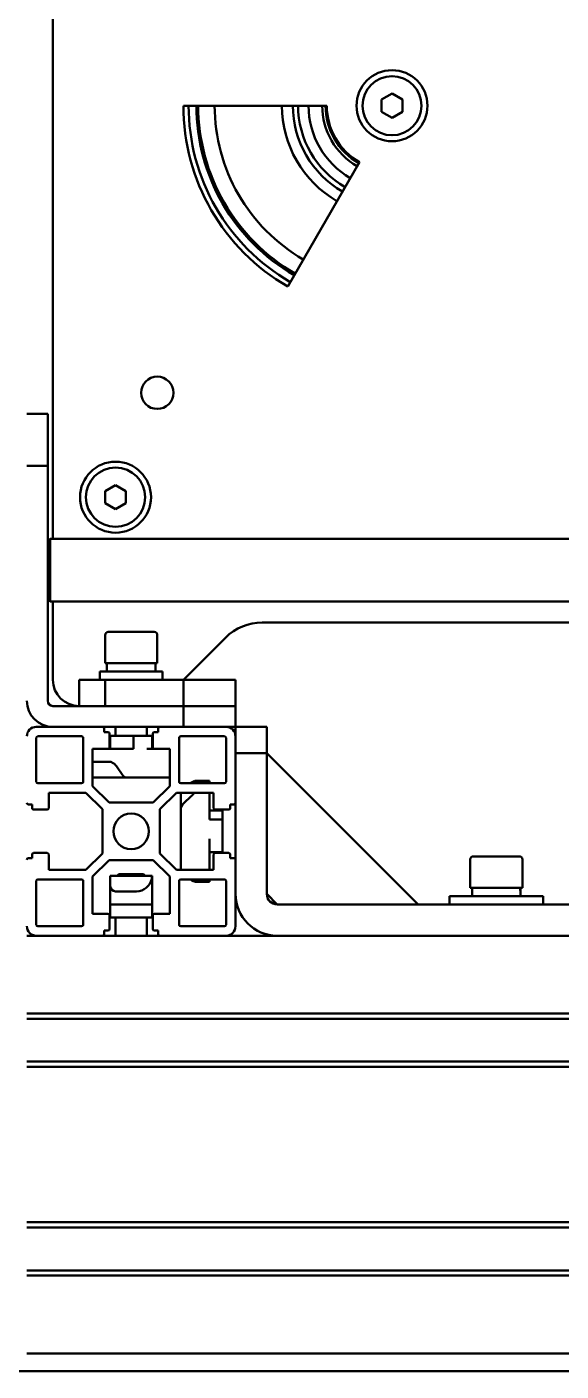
# Model space of a CAD drawing. Header units: millimetres. Extents: x 845401 to 948039, y 511594 to 550263.
# Drawn here: x 913944.2 to 914046.6, y 544386.8 to 544644.3 of the extents above; entities that cross this region are included whole.
import ezdxf

# ---------------------------------------------------------------- set-up
doc = ezdxf.new("R2010")
doc.units = ezdxf.units.MM
doc.layers.add('可见 (ISO)', color=7, linetype='Continuous', lineweight=50)

# ---------------------------------------------------------------- blocks, each defined once
blk = doc.blocks.new('A$C2A4E01FC')
at = {"layer": '可见 (ISO)', "color": 251}
for p, q in [((1592.5, 521.35), (1592.5, 708.35)), ((1655.5, 605.51), (1657.5, 606.66)), ((1655.5, 603.2), (1655.5, 605.51)), ((1657.5, 606.66), (1659.5, 605.51)), ((1659.5, 605.51), (1659.5, 603.2)), ((1617.5, 604.35), (1645, 604.35)), ((1657.5, 602.04), (1655.5, 603.2)), ((1659.5, 603.2), (1657.5, 602.04)), ((1651.25, 593.53), (1637.5, 569.71)), ((1591.5, 545.35), (1587.5, 545.35)), ((1591.5, 535.35), (1591.5, 545.35)), ((1587.5, 535.35), (1591.5, 535.35)), ((1591.5, 490.35), (1591.5, 535.35)), ((1602.5, 530.51), (1604.5, 531.66)), ((1602.5, 528.2), (1602.5, 530.51)), ((1604.5, 531.66), (1606.5, 530.51)), ((1606.5, 530.51), (1606.5, 528.2)), ((1604.5, 527.04), (1602.5, 528.2)), ((1606.5, 528.2), (1604.5, 527.04)), ((1591.5, 520.85), (1592, 521.35)), ((1592, 521.35), (1592, 509.35)), ((1787.5, 521.35), (1592, 521.35)), ((1591.5, 509.85), (1592, 509.35)), ((1787.5, 509.35), (1592, 509.35)), ((1592.5, 494.35), (1592.5, 509.35)), ((1787.5, 505.35), (1632.64, 505.35)), ((1602.5, 502.95), (1602.5, 497.55)), ((1603.1, 503.55), (1611.9, 503.55)), ((1612.5, 502.95), (1612.5, 497.55)), ((1625.57, 502.42), (1617.5, 494.35)), ((1602.5, 497.55), (1612.5, 497.55)), ((1602.85, 496.94), (1602.85, 497.55)), ((1612.15, 495.95), (1612.15, 497.55)), ((1601.5, 495.95), (1613.5, 495.95)), ((1601.5, 494.35), (1601.5, 495.95)), ((1613.5, 494.35), (1613.5, 495.95)), ((1602.5, 494.35), (1597.5, 494.35)), ((1597.5, 494.35), (1597.5, 489.35)), ((1602.5, 489.35), (1602.5, 494.35)), ((1617.5, 494.35), (1602.5, 494.35)), ((1627.5, 494.35), (1617.5, 494.35)), ((1617.5, 494.35), (1617.5, 489.35)), ((1627.5, 489.35), (1627.5, 494.35)), ((1617.5, 489.35), (1592.5, 489.35)), ((1602.5, 489.35), (1617.5, 489.35)), ((1627.5, 489.35), (1617.5, 489.35)), ((1617.5, 489.35), (1617.5, 485.35)), ((1617.5, 489.35), (1627.5, 489.35)), ((1627.5, 485.35), (1627.5, 489.35)), ((1602.05, 485.35), (1589.3, 485.35)), ((1592.5, 485.35), (1617.5, 485.35)), ((1602.35, 484.35), (1602.35, 485.05)), ((1603.05, 484.35), (1602.35, 484.35)), ((1604.5, 485.35), (1604.5, 483.65)), ((1610.5, 485.35), (1610.5, 483.65)), ((1612.65, 484.35), (1611.95, 484.35)), ((1612.65, 485.05), (1612.65, 484.35)), ((1625.7, 485.35), (1612.95, 485.35)), ((1625.7, 485.35), (1627.5, 485.35)), ((1633.5, 485.35), (1627.5, 485.35)), ((1627.5, 485.35), (1627.5, 483.55)), ((1633.5, 480.35), (1633.5, 485.35)), ((1589.3, 474.85), (1589.3, 483.25)), ((1589.6, 483.55), (1598, 483.55)), ((1598.3, 483.25), (1598.3, 474.85)), ((1603.35, 481.45), (1603.35, 484.05)), ((1604.89, 483.65), (1603.5, 483.65)), ((1603.5, 481.15), (1603.5, 483.65)), ((1604.89, 483.65), (1607.93, 483.65)), ((1607.93, 483.65), (1610.53, 483.65)), ((1607.93, 481.15), (1607.93, 483.65)), ((1611.5, 483.65), (1610.53, 483.65)), ((1611.5, 481.15), (1611.5, 483.65)), ((1611.65, 484.05), (1611.65, 481.45)), ((1616.7, 474.85), (1616.7, 483.25)), ((1617, 483.55), (1625.4, 483.55)), ((1625.7, 483.25), (1625.7, 474.85)), ((1627.5, 470.8), (1627.5, 483.55)), ((1600.1, 481.15), (1603.05, 481.15)), ((1600.1, 474.02), (1600.1, 481.15)), ((1603.05, 481.15), (1603.42, 481.15)), ((1604.83, 481.15), (1603.42, 481.15)), ((1604.83, 481.15), (1607.93, 481.15)), ((1610.53, 481.15), (1611.95, 481.15)), ((1611.95, 481.15), (1614.9, 481.15)), ((1614.9, 481.15), (1614.9, 474.02)), ((1627.5, 480.35), (1633.5, 480.35)), ((1627.5, 480.35), (1627.5, 453.35)), ((1633.5, 453.35), (1633.5, 480.35)), ((1662.5, 451.35), (1633.5, 480.35)), ((1633.5, 480.35), (1633.5, 453.35)), ((1603.42, 478.65), (1600.39, 478.65)), ((1605.75, 476.24), (1604.83, 477.65)), ((1598, 474.55), (1589.6, 474.55)), ((1603.27, 470.85), (1600.1, 474.02)), ((1606.67, 475.65), (1600.61, 475.65)), ((1614.39, 475.65), (1606.67, 475.65)), ((1614.9, 474.02), (1611.73, 470.85)), ((1625.4, 474.55), (1617, 474.55)), ((1622.5, 475.01), (1619.8, 475.01)), ((1620, 474.55), (1620, 474.8)), ((1622.5, 474.8), (1622.5, 475.01)), ((1622.5, 474.8), (1622.5, 474.55)), ((1591.7, 472.75), (1598.83, 472.75)), ((1591.7, 469.8), (1591.7, 472.75)), ((1598.83, 472.75), (1602, 469.58)), ((1613, 469.58), (1616.17, 472.75)), ((1616.17, 472.75), (1623.3, 472.75)), ((1617, 469.43), (1617, 472.32)), ((1617.59, 470.75), (1619, 472.06)), ((1622.5, 472.06), (1622.5, 472.75)), ((1622.5, 472.06), (1622.5, 467.64)), ((1623.3, 472.75), (1623.3, 469.8)), ((1587.8, 470.5), (1588.5, 470.5)), ((1588.5, 470.5), (1588.5, 469.8)), ((1588.8, 469.5), (1591.4, 469.5)), ((1602, 469.58), (1602, 461.12)), ((1611.73, 470.85), (1603.27, 470.85)), ((1613, 461.12), (1613, 469.58)), ((1617, 458.38), (1617, 469.43)), ((1622.5, 469.35), (1625, 469.35)), ((1623.6, 469.5), (1626.2, 469.5)), ((1625, 469.08), (1625, 469.35)), ((1625, 469.08), (1625, 467.64)), ((1626.5, 470.5), (1627.2, 470.5)), ((1626.5, 469.8), (1626.5, 470.5)), ((1622.5, 467.64), (1625, 467.64)), ((1625, 467.64), (1625, 463.91)), ((1622.5, 463.91), (1622.5, 457.95)), ((1625, 461.35), (1625, 463.91)), ((1591.4, 461.2), (1588.8, 461.2)), ((1602, 461.12), (1598.83, 457.95)), ((1616.17, 457.95), (1613, 461.12)), ((1622.5, 461.35), (1625, 461.35)), ((1626.2, 461.2), (1623.6, 461.2)), ((1588.5, 460.2), (1587.8, 460.2)), ((1588.5, 460.9), (1588.5, 460.2)), ((1591.7, 457.95), (1591.7, 460.9)), ((1600.1, 456.68), (1603.27, 459.85)), ((1603.27, 459.85), (1611.73, 459.85)), ((1611.73, 459.85), (1614.9, 456.68)), ((1623.3, 460.9), (1623.3, 457.95)), ((1626.5, 460.2), (1626.5, 460.9)), ((1627.2, 460.2), (1626.5, 460.2)), ((1627.5, 447.15), (1627.5, 459.9)), ((1672.5, 459.95), (1672.5, 454.55)), ((1673.1, 460.55), (1681.9, 460.55)), ((1682.5, 459.95), (1682.5, 454.55)), ((1589.3, 447.45), (1589.3, 455.85)), ((1589.6, 456.15), (1598, 456.15)), ((1598.83, 457.95), (1591.7, 457.95)), ((1598.3, 455.85), (1598.3, 447.45)), ((1600.1, 449.55), (1600.1, 456.68)), ((1603.5, 456.85), (1611.5, 456.85)), ((1603.5, 456.85), (1603.5, 456.26)), ((1603.5, 456.26), (1603.5, 454.85)), ((1605.11, 457.15), (1604.81, 456.85)), ((1605.11, 457.15), (1609.89, 457.15)), ((1609.89, 457.15), (1610.19, 456.85)), ((1611.5, 456.67), (1611.5, 456.85)), ((1611.5, 456.67), (1611.5, 451.35)), ((1614.9, 456.68), (1614.9, 449.55)), ((1623.3, 457.95), (1616.17, 457.95)), ((1616.7, 447.45), (1616.7, 455.85)), ((1617, 456.15), (1625.4, 456.15)), ((1622.5, 455.7), (1622.5, 456.15)), ((1625.7, 455.85), (1625.7, 447.45)), ((1603.5, 451.35), (1603.5, 454.85)), ((1604.5, 453.85), (1608.5, 453.85)), ((1622.5, 455.7), (1619.8, 455.7)), ((1633.5, 453.35), (1635.5, 451.35)), ((1672.5, 454.55), (1682.5, 454.55)), ((1672.85, 452.95), (1672.85, 454.55)), ((1682.15, 453.94), (1682.15, 454.55)), ((1603.5, 451.35), (1603.5, 448.85)), ((1603.5, 451.35), (1604.5, 451.35)), ((1608.5, 451.35), (1604.5, 451.35)), ((1608.5, 451.35), (1611.5, 451.35)), ((1611.5, 451.35), (1611.5, 448.85)), ((1702.5, 451.35), (1635.5, 451.35)), ((1635.5, 451.35), (1662.5, 451.35)), ((1668.5, 452.95), (1686.5, 452.95)), ((1668.5, 451.35), (1668.5, 452.95)), ((1686.5, 451.35), (1686.5, 452.95)), ((1603.05, 449.55), (1600.1, 449.55)), ((1603.35, 446.65), (1603.35, 449.25)), ((1607.5, 448.85), (1603.5, 448.85)), ((1604.5, 445.35), (1604.5, 448.85)), ((1607.5, 448.85), (1611.5, 448.85)), ((1610.5, 445.35), (1610.5, 448.85)), ((1611.65, 449.25), (1611.65, 446.65)), ((1614.9, 449.55), (1611.95, 449.55)), ((1598, 447.15), (1589.6, 447.15)), ((1602.35, 446.35), (1603.05, 446.35)), ((1602.35, 445.65), (1602.35, 446.35)), ((1611.95, 446.35), (1612.65, 446.35)), ((1612.65, 446.35), (1612.65, 445.65)), ((1625.4, 447.15), (1617, 447.15)), ((1589.3, 445.35), (1587.5, 445.35)), ((1589.3, 445.35), (1602.05, 445.35)), ((1612.95, 445.35), (1602.05, 445.35)), ((1612.95, 445.35), (1625.7, 445.35)), ((1635.5, 445.35), (1625.7, 445.35)), ((1635.5, 445.35), (1702.5, 445.35)), ((2817.5, 430.45), (1587.5, 430.45)), ((2817.5, 429.45), (1587.5, 429.45)), ((2817.5, 421.25), (1587.5, 421.25)), ((2817.5, 420.25), (1587.5, 420.25)), ((2817.5, 390.45), (1587.5, 390.45)), ((2817.5, 389.45), (1587.5, 389.45)), ((2817.5, 381.25), (1587.5, 381.25)), ((2817.5, 380.25), (1587.5, 380.25)), ((1589.15, 365.35), (1587.5, 365.35)), ((1589.15, 365.35), (1597.5, 365.35)), ((1597.5, 365.35), (1737.5, 365.35)), ((3156.5, 361.95), (612.5, 361.95))]:
    blk.add_line(p, q, dxfattribs=at)
for centre, radius in [((1657.5, 604.35), 6.8), ((1657.5, 604.35), 5.67), ((1612.5, 549.35), 3.1), ((1604.5, 529.35), 6.8), ((1604.5, 529.35), 5.67), ((1607.5, 465.35), 3.4)]:
    blk.add_circle(centre, radius, dxfattribs=at)
for centre, radius, start, end in [((1657.5, 604.35), 40, 180, 240), ((1657.5, 604.35), 39, 180, 240), ((1657.5, 604.35), 37.5, 180, 240), ((1657.5, 604.35), 37.15, 180, 240), ((1657.5, 604.35), 34, 180, 240), ((1657.5, 604.35), 21.1, 180, 240), ((1657.5, 604.35), 19, 180, 240), ((1657.5, 604.35), 18, 180, 240), ((1657.5, 604.35), 16, 180, 240), ((1657.5, 604.35), 13.38, 180, 240), ((1657.5, 604.35), 12.74, 180, 240), ((1657.5, 604.35), 12.5, 180, 240), ((1646.5, 604.08), 2.6, 234.247, 241.5296), ((1650.85, 595.59), 2.6, 172.7039, 179.9864), ((1632.64, 495.35), 10, 90, 135), ((1603.1, 502.95), 0.6, 90, 180), ((1611.9, 502.95), 0.6, 0, 90), ((1597.5, 494.35), 5, 180, 270), ((1592.5, 490.35), 5, 180, 270), ((1592.5, 490.35), 1, 180, 270), ((1589.3, 483.55), 1.8, 90, 180), ((1602.05, 485.05), 0.3, 0, 90), ((1603.05, 484.05), 0.3, 0, 90), ((1611.95, 484.05), 0.3, 90, 180), ((1612.95, 485.05), 0.3, 90, 180), ((1625.7, 483.55), 1.8, 0, 90), ((1589.6, 483.25), 0.3, 90, 180), ((1598, 483.25), 0.3, 0, 90), ((1617, 483.25), 0.3, 90, 180), ((1625.4, 483.25), 0.3, 0, 90), ((1603.05, 481.45), 0.3, 270, 0), ((1611.95, 481.45), 0.3, 180, 270), ((1589.6, 474.85), 0.3, 180, 270), ((1598, 474.85), 0.3, 270, 0), ((1617, 474.85), 0.3, 180, 270), ((1625.4, 474.85), 0.3, 270, 0), ((1587.8, 470.8), 0.3, 180, 270), ((1588.8, 469.8), 0.3, 180, 270), ((1591.4, 469.8), 0.3, 270, 0), ((1623.6, 469.8), 0.3, 180, 270), ((1626.2, 469.8), 0.3, 270, 0), ((1627.2, 470.8), 0.3, 270, 0), ((1588.8, 460.9), 0.3, 90, 180), ((1591.4, 460.9), 0.3, 0, 90), ((1623.6, 460.9), 0.3, 90, 180), ((1626.2, 460.9), 0.3, 0, 90), ((1587.8, 459.9), 0.3, 90, 180), ((1627.2, 459.9), 0.3, 0, 90), ((1673.1, 459.95), 0.6, 90, 180), ((1681.9, 459.95), 0.6, 0, 90), ((1589.6, 455.85), 0.3, 90, 180), ((1598, 455.85), 0.3, 0, 90), ((1608.5, 456.85), 3, 270, 348.74), ((1617, 455.85), 0.3, 90, 180), ((1625.4, 455.85), 0.3, 0, 90), ((1604.5, 454.85), 1, 180, 270), ((1635.5, 453.35), 8, 180, 270), ((1635.5, 453.35), 2, 180, 270), ((1603.05, 449.25), 0.3, 0, 90), ((1611.95, 449.25), 0.3, 90, 180), ((1589.3, 447.15), 1.8, 180, 270), ((1589.6, 447.45), 0.3, 180, 270), ((1598, 447.45), 0.3, 270, 0), ((1602.05, 445.65), 0.3, 270, 0), ((1603.05, 446.65), 0.3, 270, 0), ((1611.95, 446.65), 0.3, 180, 270), ((1612.95, 445.65), 0.3, 180, 270), ((1617, 447.45), 0.3, 180, 270), ((1625.4, 447.45), 0.3, 270, 0), ((1625.7, 447.15), 1.8, 270, 0)]:
    blk.add_arc(centre, radius, start, end, dxfattribs=at)
for centre, major_axis, ratio, start_param, end_param in [((1607.5, 496.94), (0, -14.31), 0.32492, 4.712389, 4.781261), ((1602.34, 475.65), (-2.73, 2.73), 0.459146, 5.852752, 5.986902), ((1604.07, 477.65), (-0.909, 0.909), 0.459146, 4.281955, 5.852752), ((1600.61, 477.65), (0, -2), 0.65178, 5.883872, 6.283185), ((1606.67, 477.65), (0, -2), 0.65178, 5.497787, 6.283185), ((1614.39, 477.65), (0, -2), 0.65178, 0, 0.399313), ((1617, 472.01), (2.95, 2.95), 0.186962, 6.098357, 7.026196), ((1619, 472.32), (-2, 0), 0.932452, 6.048731, 6.283185), ((1619, 472.43), (0.983, 0.983), 0.186962, 4.527561, 5.22816), ((1619, 469.43), (-2, 0), 0.932452, 5.497787, 6.283185), ((1619, 458.38), (-2, 0), 0.932452, 0, 0.234454), ((1617, 458.7), (-2.95, 2.95), 0.186962, 2.398582, 2.956764), ((1677.5, 451.97), (0, -14.31), 0.32492, 1.639668, 1.752411), ((1677.5, 453.94), (0, -14.31), 0.32492, 1.501925, 1.613793)]:
    blk.add_ellipse(centre, major_axis=major_axis, ratio=ratio, start_param=start_param, end_param=end_param, dxfattribs=at)
blk.add_open_spline([(1611.44, 456.26), (1611.44, 456.27), (1611.44, 456.28), (1611.48, 456.44), (1611.5, 456.57), (1611.5, 456.67)], degree=3, knots=[0.82238559, 0.82238559, 0.82238559, 0.82238559, 0.82458668, 0.82458668, 0.89185872, 0.89185872, 0.89185872, 0.89185872], dxfattribs=at)

msp = doc.modelspace()

# ---------------------------------------------------------------- block references
msp.add_blockref('A$C2A4E01FC', (912356.69, 544024.87))

doc.saveas('drawing.dxf')
